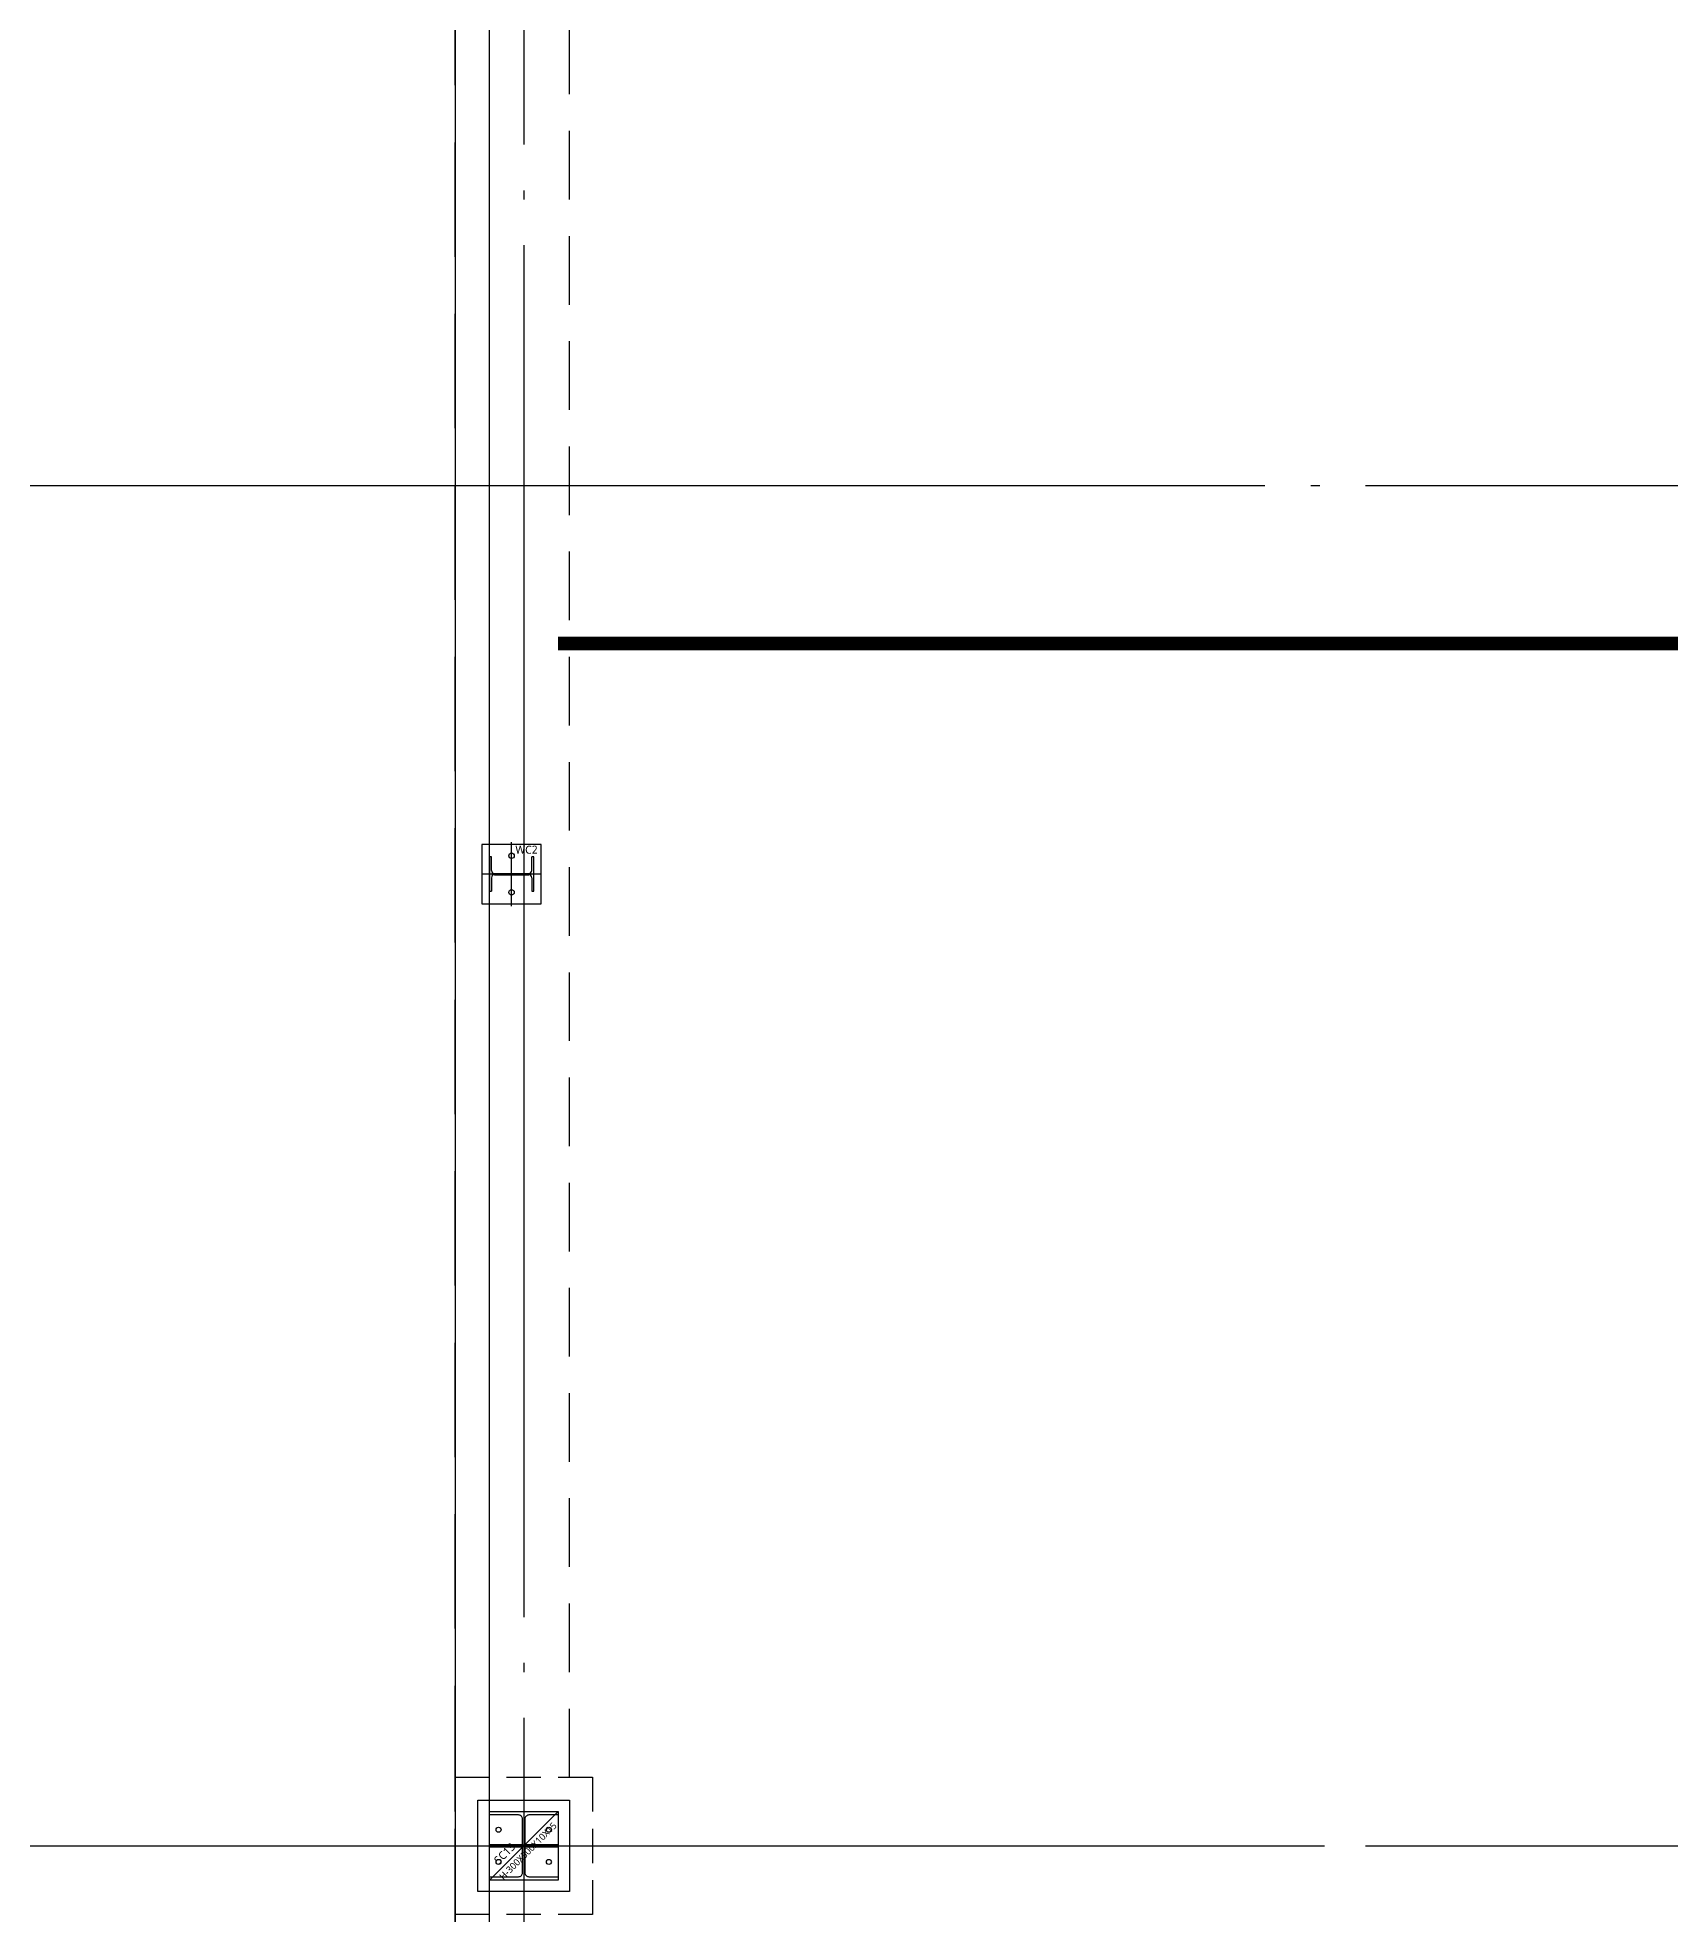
# Model space of a CAD drawing. Header units: millimetres. Extents: x -734060 to 504600, y -7739 to 118800.
# Drawn here: x 39375 to 46512, y 55600 to 63808 of the extents above; entities that cross this region are included whole.
import ezdxf
from ezdxf.enums import TextEntityAlignment as Align

# ---------------------------------------------------------------- set-up
doc = ezdxf.new("R2010")
doc.units = ezdxf.units.MM
doc.header["$LTSCALE"] = 200
for name, pattern in [('CEN-GAUN', [32.2, 30, -1, 0.2, -1]), ('HID', [2.3, 1.5, -0.8]), ('HID2-GAUN', [3.75, 2.5, -1.25]), ('HIDDEN', [0.375, 0.25, -0.125])]:
    doc.linetypes.add(name, pattern=pattern)
doc.layers.get('DEFPOINTS').update_dxf_attribs({"color": 137})
for name, color, linetype in [('0-TEXT SLAB', 7, 'Continuous'), ('09GIRDER', 2, 'Continuous'), ('0배근라인', 4, 'HIDDEN'), ('CEN', 1, 'CEN-GAUN'), ('G', 3, 'Continuous'), ('Slab Line', 7, 'Continuous'), ('STEEL BASE', 13, 'Continuous'), ('WAL', 3, 'Continuous'), ('Z-하부구조체', 6, 'HIDDEN')]:
    doc.layers.add(name, color=color, linetype=linetype)
doc.layers.add('TEMP', color=171, linetype='Continuous', plot=False)
doc.styles.add('스타일1', font='malgun.ttf')

# ---------------------------------------------------------------- blocks, each defined once
blk = doc.blocks.new('X-S-PDH')
at = {"layer": 'Z-하부구조체', "color": 251, "ltscale": 3}
blk.add_lwpolyline([(-300, -29700), (300, -29700), (300, -30300), (-300, -30300)], close=True, dxfattribs=at)
blk = doc.blocks.new('S-SC13')
at = {"layer": '09GIRDER'}
blk.add_lwpolyline([(-150, -150), (-150, -135), (-23, -135, 0.414214), (-5, -117), (-5, 117, 0.414214), (-23, 135), (-150, 135), (-150, 150), (150, 150), (150, 135), (23, 135, 0.414214), (5, 117), (5, -117, 0.414214), (23, -135), (150, -135), (150, -150)], format="xyb", close=True, dxfattribs=at)
at = {"layer": 'DEFPOINTS'}
blk.add_line((-150, -150), (150, 150), dxfattribs=at)
blk.add_lwpolyline([(-150, 150), (150, 150), (150, -150), (-150, -150)], close=True, dxfattribs=at)
at = {"layer": 'STEEL BASE'}
for points in [[(-200, 200), (200, 200), (200, -200), (-200, -200)], [(-150, 6), (-5, 6), (-5, -6), (-150, -6)], [(5, 6), (150, 6), (150, -6), (5, -6)]]:
    blk.add_lwpolyline(points, close=True, dxfattribs=at)
for centre in [(-110, 70.5), (110, 70.5), (-110, -70.5), (110, -70.5)]:
    blk.add_circle(centre, 11, dxfattribs=at)
at = {"layer": 'DEFPOINTS', "style": '스타일1'}
blk.add_text('H-300X300X10X15', height=30, rotation=45, dxfattribs=at).set_placement((18.7, -22.5), align=Align.MIDDLE_CENTER)
blk.add_text('SC13', height=35, rotation=45, dxfattribs=at).set_placement((-108.6, -82.9))
blk = doc.blocks.new('*U49')
for p, q in [((59, 185), (0, 185)), ((72, 172), (72, 22)), ((78, 172), (78, 22)), ((91, 185), (150, 185)), ((59, 9), (0, 9)), ((91, 9), (150, 9))]:
    blk.add_line(p, q)
for points in [[(150, 185), (150, 194), (0, 194), (0, 185)], [(0, 9), (0, 0), (150, 0), (150, 9)]]:
    blk.add_lwpolyline(points)
for centre, start, end in [((59, 172), 0, 90), ((91, 172), 90, 180), ((59, 22), 270, 0), ((91, 22), 180, 270)]:
    blk.add_arc(centre, 13, start, end)
blk = doc.blocks.new('S-WC2')
at = {"layer": 'DEFPOINTS'}
for p, q in [((0, 130), (0, -130)), ((140, 0), (-140, 0))]:
    blk.add_line(p, q, dxfattribs=at)
at = {"layer": 'STEEL BASE'}
blk.add_lwpolyline([(130, 130), (-130, 130), (-130, -130), (130, -130)], close=True, dxfattribs=at)
for centre in [(-80, 0), (80, 0)]:
    blk.add_circle(centre, 12, dxfattribs=at)
at = {"layer": 'WAL', "rotation": 180}
blk.add_blockref('*U49', (75, 97), dxfattribs=at)
at = {"layer": 'TEMP', "style": '스타일1'}
blk.add_text('WC2', height=35, rotation=90, dxfattribs=at).set_placement((-89, 16.8))
blk = doc.blocks.new('x-stu-1Fcol')
at = {"rotation": 270}
blk.add_blockref('S-WC2', (-53, -25750), dxfattribs=at)
blk.add_blockref('S-SC13', (0, -30000))

msp = doc.modelspace()

# ---------------------------------------------------------------- linework, layer by layer
at = {"layer": '0-TEXT SLAB', "linetype": 'HID', "ltscale": 3, "const_width": 60}
msp.add_lwpolyline([(91500, 61158.484), (41650, 61158.484)], dxfattribs=at)
at = {"layer": '0배근라인', "ltscale": 10}
msp.add_line((41500, 55900), (91500, 55900), dxfattribs=at)
at = {"layer": 'CEN'}
for p, q in [((41500, 95100), (41500, 32900)), ((32300, 61850), (103500, 61850)), ((32300, 55900), (117500, 55900))]:
    msp.add_line(p, q, dxfattribs=at)
at = {"layer": 'DEFPOINTS'}
msp.add_lwpolyline([(41350, 86050), (112650, 86050), (112650, 42750), (41350, 42750)], close=True, dxfattribs=at)
at = {"layer": 'G', "color": 7, "linetype": 'HID2-GAUN'}
msp.add_lwpolyline([(41200, 86200), (112800, 86200), (112800, 42600), (41200, 42600)], close=True, dxfattribs=at)
at = {"layer": 'G', "color": 252, "linetype": 'HID'}
msp.add_lwpolyline([(41700, 56200), (41700, 72600)], dxfattribs=at)
at = {"layer": 'Slab Line'}
msp.add_lwpolyline([(112800, 86200), (41200, 86200), (41200, 42600), (112800, 42600), (113100, 42600), (113100, 56870), (112800, 56870)], dxfattribs=at)

# ---------------------------------------------------------------- block references
for name in ['X-S-PDH', 'x-stu-1Fcol']:
    msp.add_blockref(name, (41500, 85900))

doc.saveas('drawing.dxf')
